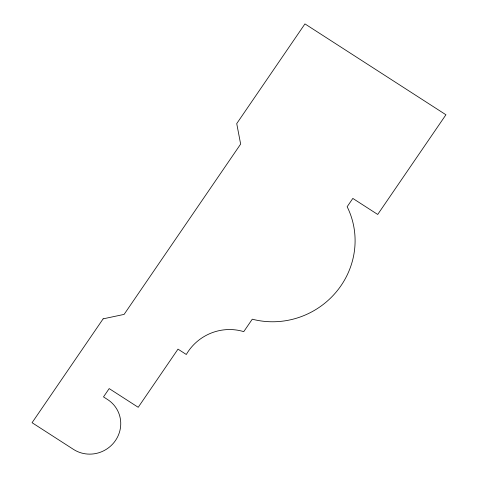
<?xml version="1.0" encoding="UTF-8"?>
<svg xmlns="http://www.w3.org/2000/svg" width="478" height="478" viewBox="0 0 478 478"><rect width="100%" height="100%" fill="white"/><g stroke="black" fill="none" stroke-linecap="round" stroke-linejoin="round"><path stroke-width="0.72" d="M103.134 318.844L32.068 422.701L73.534 449.422A30.407 29.385 -29.5 0 0 115.467 440.531A30.407 29.385 -29.5 0 0 107.646 399.572L103.499 396.901L109.181 388.59L138.208 407.298L178.001 349.137L186.295 354.485A48.738 47.095 -29.5 0 1 243.744 331.648L252.276 319.185A80.824 78.105 -29.5 0 0 336.034 292.207A80.824 78.105 -29.5 0 0 347.148 206.735L352.83 198.424L377.71 214.461L445.932 114.762L304.952 23.9L236.73 123.599L240.643 144.081L124.101 314.399L103.134 318.844"/></g></svg>
